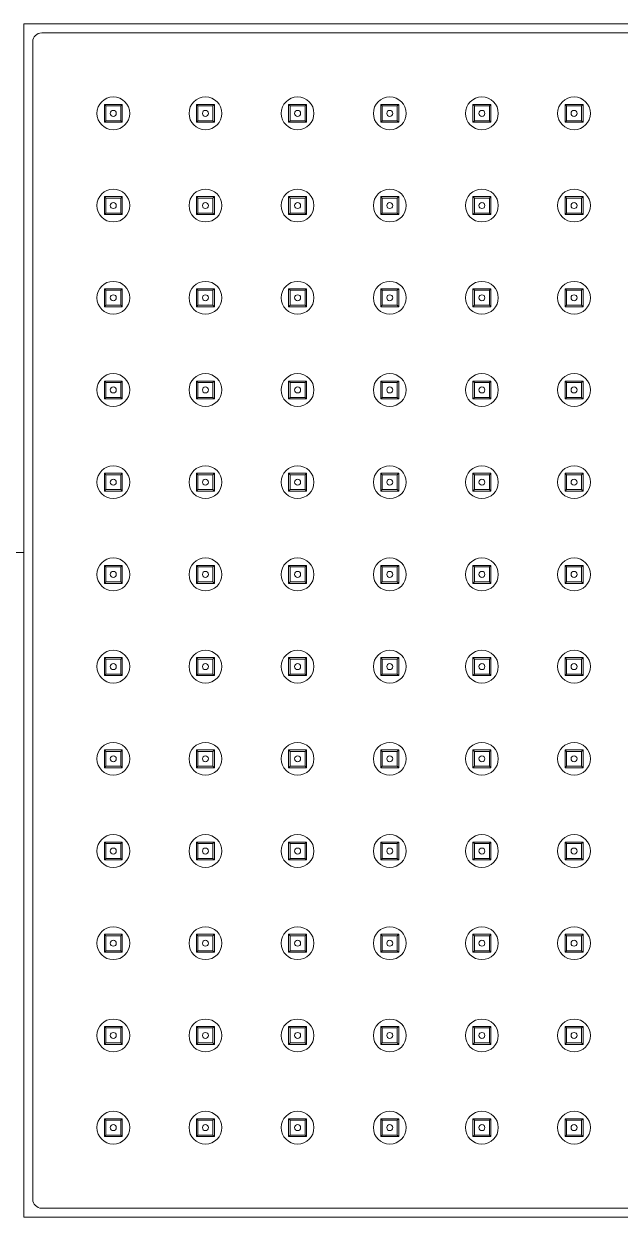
# Model space of a CAD drawing. Header units: inches. Extents: x 3133 to 3721, y -16790 to -15753.
# Drawn here: x 3196.43 to 3200.43, y -15826.95 to -15818.95 of the extents above; entities that cross this region are included whole.
import ezdxf

# ---------------------------------------------------------------- set-up
doc = ezdxf.new("R2010")
doc.units = ezdxf.units.IN
doc.header["$LTSCALE"] = 25
doc.header["$MEASUREMENT"] = 0
doc.layers.add('C.P. Fitting', color=2, linetype='Continuous', lineweight=13)
doc.layers.add('SDA - Bathroom Fittings & Fixtures', color=52, linetype='Continuous', lineweight=5)

# ---------------------------------------------------------------- blocks, each defined once
blk = doc.blocks.new('radse')
at = {"layer": 'C.P. Fitting'}
for p, q in [((2625.6939, -25074.6701), (2625.8251, -25074.6701)), ((2625.6939, -25074.6701), (2625.6939, -25074.8013)), ((2625.6939, -25074.6701), (2625.7048, -25074.681)), ((2625.7048, -25074.681), (2625.8142, -25074.681)), ((2625.7048, -25074.681), (2625.7048, -25074.7903)), ((2625.8142, -25074.681), (2625.8251, -25074.6701)), ((2625.8142, -25074.681), (2625.8142, -25074.7903)), ((2625.8251, -25074.6701), (2625.8251, -25074.8013)), ((2626.3698, -25074.6701), (2626.5011, -25074.6701)), ((2626.3698, -25074.6701), (2626.3698, -25074.8013)), ((2626.3698, -25074.6701), (2626.3808, -25074.681)), ((2626.3808, -25074.681), (2626.4901, -25074.681)), ((2626.3808, -25074.681), (2626.3808, -25074.7903)), ((2626.4901, -25074.681), (2626.5011, -25074.6701)), ((2626.4901, -25074.681), (2626.4901, -25074.7903)), ((2626.5011, -25074.6701), (2626.5011, -25074.8013)), ((2627.0458, -25074.6701), (2627.177, -25074.6701)), ((2627.0458, -25074.6701), (2627.0458, -25074.8013)), ((2627.0458, -25074.6701), (2627.0568, -25074.681)), ((2627.0568, -25074.681), (2627.1661, -25074.681)), ((2627.0568, -25074.681), (2627.0568, -25074.7903)), ((2627.1661, -25074.681), (2627.177, -25074.6701)), ((2627.1661, -25074.681), (2627.1661, -25074.7903)), ((2627.177, -25074.6701), (2627.177, -25074.8013)), ((2627.7218, -25074.6701), (2627.853, -25074.6701)), ((2627.7218, -25074.6701), (2627.7218, -25074.8013)), ((2627.7218, -25074.6701), (2627.7327, -25074.681)), ((2627.7327, -25074.681), (2627.8421, -25074.681)), ((2627.7327, -25074.681), (2627.7327, -25074.7903)), ((2627.8421, -25074.681), (2627.853, -25074.6701)), ((2627.8421, -25074.681), (2627.8421, -25074.7903)), ((2627.853, -25074.6701), (2627.853, -25074.8013)), ((2628.3978, -25074.6701), (2628.529, -25074.6701)), ((2628.3978, -25074.6701), (2628.3978, -25074.8013)), ((2628.3978, -25074.6701), (2628.4087, -25074.681)), ((2628.4087, -25074.681), (2628.518, -25074.681)), ((2628.4087, -25074.681), (2628.4087, -25074.7903)), ((2628.518, -25074.681), (2628.529, -25074.6701)), ((2628.518, -25074.681), (2628.518, -25074.7903)), ((2628.529, -25074.6701), (2628.529, -25074.8013)), ((2629.0737, -25074.6701), (2629.2049, -25074.6701)), ((2629.0737, -25074.6701), (2629.0737, -25074.8013)), ((2629.0737, -25074.6701), (2629.0847, -25074.681)), ((2629.0847, -25074.681), (2629.194, -25074.681)), ((2629.0847, -25074.681), (2629.0847, -25074.7903)), ((2629.194, -25074.681), (2629.2049, -25074.6701)), ((2629.194, -25074.681), (2629.194, -25074.7903)), ((2629.2049, -25074.6701), (2629.2049, -25074.8013)), ((2629.7497, -25074.6701), (2629.8809, -25074.6701)), ((2629.7497, -25074.6701), (2629.7497, -25074.8013)), ((2629.7497, -25074.6701), (2629.7606, -25074.681)), ((2629.7606, -25074.681), (2629.87, -25074.681)), ((2629.7606, -25074.681), (2629.7606, -25074.7903)), ((2629.87, -25074.681), (2629.8809, -25074.6701)), ((2629.87, -25074.681), (2629.87, -25074.7903)), ((2629.8809, -25074.6701), (2629.8809, -25074.8013)), ((2630.4257, -25074.6701), (2630.5569, -25074.6701)), ((2630.4257, -25074.6701), (2630.4257, -25074.8013)), ((2630.4257, -25074.6701), (2630.4366, -25074.681)), ((2630.4366, -25074.681), (2630.546, -25074.681)), ((2630.4366, -25074.681), (2630.4366, -25074.7903)), ((2630.546, -25074.681), (2630.5569, -25074.6701)), ((2630.546, -25074.681), (2630.546, -25074.7903)), ((2630.5569, -25074.6701), (2630.5569, -25074.8013)), ((2631.1016, -25074.6701), (2631.2329, -25074.6701)), ((2631.1016, -25074.6701), (2631.1016, -25074.8013)), ((2631.1016, -25074.6701), (2631.1126, -25074.681)), ((2631.1126, -25074.681), (2631.2219, -25074.681)), ((2631.1126, -25074.681), (2631.1126, -25074.7903)), ((2631.2219, -25074.681), (2631.2329, -25074.6701)), ((2631.2219, -25074.681), (2631.2219, -25074.7903)), ((2631.2329, -25074.6701), (2631.2329, -25074.8013)), ((2631.7776, -25074.6701), (2631.9088, -25074.6701)), ((2631.7776, -25074.6701), (2631.7776, -25074.8013)), ((2631.7776, -25074.6701), (2631.7886, -25074.681)), ((2631.7886, -25074.681), (2631.8979, -25074.681)), ((2631.7886, -25074.681), (2631.7886, -25074.7903)), ((2631.8979, -25074.681), (2631.9088, -25074.6701)), ((2631.8979, -25074.681), (2631.8979, -25074.7903)), ((2631.9088, -25074.6701), (2631.9088, -25074.8013)), ((2632.4536, -25074.6701), (2632.5848, -25074.6701)), ((2632.4536, -25074.6701), (2632.4536, -25074.8013)), ((2632.4536, -25074.6701), (2632.4645, -25074.681)), ((2632.4645, -25074.681), (2632.5739, -25074.681)), ((2632.4645, -25074.681), (2632.4645, -25074.7903)), ((2632.5739, -25074.681), (2632.5848, -25074.6701)), ((2632.5739, -25074.681), (2632.5739, -25074.7903)), ((2632.5848, -25074.6701), (2632.5848, -25074.8013)), ((2633.1296, -25074.6701), (2633.2608, -25074.6701)), ((2633.1296, -25074.6701), (2633.1296, -25074.8013)), ((2633.1296, -25074.6701), (2633.1405, -25074.681)), ((2633.1405, -25074.681), (2633.2498, -25074.681)), ((2633.1405, -25074.681), (2633.1405, -25074.7903)), ((2633.2498, -25074.681), (2633.2608, -25074.6701)), ((2633.2498, -25074.681), (2633.2498, -25074.7903)), ((2633.2608, -25074.6701), (2633.2608, -25074.8013)), ((2625.6939, -25074.8013), (2625.7048, -25074.7903)), ((2625.6939, -25074.8013), (2625.8251, -25074.8013)), ((2625.7048, -25074.7903), (2625.8142, -25074.7903)), ((2625.8142, -25074.7903), (2625.8251, -25074.8013)), ((2626.3698, -25074.8013), (2626.3808, -25074.7903)), ((2626.3698, -25074.8013), (2626.5011, -25074.8013)), ((2626.3808, -25074.7903), (2626.4901, -25074.7903)), ((2626.4901, -25074.7903), (2626.5011, -25074.8013)), ((2627.0458, -25074.8013), (2627.0568, -25074.7903)), ((2627.0458, -25074.8013), (2627.177, -25074.8013)), ((2627.0568, -25074.7903), (2627.1661, -25074.7903)), ((2627.1661, -25074.7903), (2627.177, -25074.8013)), ((2627.7218, -25074.8013), (2627.7327, -25074.7903)), ((2627.7218, -25074.8013), (2627.853, -25074.8013)), ((2627.7327, -25074.7903), (2627.8421, -25074.7903)), ((2627.8421, -25074.7903), (2627.853, -25074.8013)), ((2628.3978, -25074.8013), (2628.4087, -25074.7903)), ((2628.3978, -25074.8013), (2628.529, -25074.8013)), ((2628.4087, -25074.7903), (2628.518, -25074.7903)), ((2628.518, -25074.7903), (2628.529, -25074.8013)), ((2629.0737, -25074.8013), (2629.0847, -25074.7903)), ((2629.0737, -25074.8013), (2629.2049, -25074.8013)), ((2629.0847, -25074.7903), (2629.194, -25074.7903)), ((2629.194, -25074.7903), (2629.2049, -25074.8013)), ((2629.7497, -25074.8013), (2629.7606, -25074.7903)), ((2629.7497, -25074.8013), (2629.8809, -25074.8013)), ((2629.7606, -25074.7903), (2629.87, -25074.7903)), ((2629.87, -25074.7903), (2629.8809, -25074.8013)), ((2630.4257, -25074.8013), (2630.4366, -25074.7903)), ((2630.4257, -25074.8013), (2630.5569, -25074.8013)), ((2630.4366, -25074.7903), (2630.546, -25074.7903)), ((2630.546, -25074.7903), (2630.5569, -25074.8013)), ((2631.1016, -25074.8013), (2631.1126, -25074.7903)), ((2631.1016, -25074.8013), (2631.2329, -25074.8013)), ((2631.1126, -25074.7903), (2631.2219, -25074.7903)), ((2631.2219, -25074.7903), (2631.2329, -25074.8013)), ((2631.7776, -25074.8013), (2631.7886, -25074.7903)), ((2631.7776, -25074.8013), (2631.9088, -25074.8013)), ((2631.7886, -25074.7903), (2631.8979, -25074.7903)), ((2631.8979, -25074.7903), (2631.9088, -25074.8013)), ((2632.4536, -25074.8013), (2632.4645, -25074.7903)), ((2632.4536, -25074.8013), (2632.5848, -25074.8013)), ((2632.4645, -25074.7903), (2632.5739, -25074.7903)), ((2632.5739, -25074.7903), (2632.5848, -25074.8013)), ((2633.1296, -25074.8013), (2633.1405, -25074.7903)), ((2633.1296, -25074.8013), (2633.2608, -25074.8013)), ((2633.1405, -25074.7903), (2633.2498, -25074.7903)), ((2633.2498, -25074.7903), (2633.2608, -25074.8013)), ((2625.6939, -25075.346), (2625.8251, -25075.346)), ((2625.6939, -25075.346), (2625.6939, -25075.4773)), ((2625.6939, -25075.346), (2625.7048, -25075.357)), ((2625.7048, -25075.357), (2625.8142, -25075.357)), ((2625.7048, -25075.357), (2625.7048, -25075.4663)), ((2625.8142, -25075.357), (2625.8251, -25075.346)), ((2625.8142, -25075.357), (2625.8142, -25075.4663)), ((2625.8251, -25075.346), (2625.8251, -25075.4773)), ((2626.3698, -25075.346), (2626.5011, -25075.346)), ((2626.3698, -25075.346), (2626.3698, -25075.4773)), ((2626.3698, -25075.346), (2626.3808, -25075.357)), ((2626.3808, -25075.357), (2626.4901, -25075.357)), ((2626.3808, -25075.357), (2626.3808, -25075.4663)), ((2626.4901, -25075.357), (2626.5011, -25075.346)), ((2626.4901, -25075.357), (2626.4901, -25075.4663)), ((2626.5011, -25075.346), (2626.5011, -25075.4773)), ((2627.0458, -25075.346), (2627.177, -25075.346)), ((2627.0458, -25075.346), (2627.0458, -25075.4773)), ((2627.0458, -25075.346), (2627.0568, -25075.357)), ((2627.0568, -25075.357), (2627.1661, -25075.357)), ((2627.0568, -25075.357), (2627.0568, -25075.4663)), ((2627.1661, -25075.357), (2627.177, -25075.346)), ((2627.1661, -25075.357), (2627.1661, -25075.4663)), ((2627.177, -25075.346), (2627.177, -25075.4773)), ((2627.7218, -25075.346), (2627.853, -25075.346)), ((2627.7218, -25075.346), (2627.7218, -25075.4773)), ((2627.7218, -25075.346), (2627.7327, -25075.357)), ((2627.7327, -25075.357), (2627.8421, -25075.357)), ((2627.7327, -25075.357), (2627.7327, -25075.4663)), ((2627.8421, -25075.357), (2627.853, -25075.346)), ((2627.8421, -25075.357), (2627.8421, -25075.4663)), ((2627.853, -25075.346), (2627.853, -25075.4773)), ((2628.3978, -25075.346), (2628.3978, -25075.4773)), ((2628.3978, -25075.346), (2628.4087, -25075.357)), ((2628.3978, -25075.346), (2628.529, -25075.346)), ((2628.4087, -25075.357), (2628.4087, -25075.4663)), ((2628.4087, -25075.357), (2628.518, -25075.357)), ((2628.518, -25075.357), (2628.529, -25075.346)), ((2628.518, -25075.357), (2628.518, -25075.4663)), ((2628.529, -25075.346), (2628.529, -25075.4773)), ((2629.0737, -25075.346), (2629.2049, -25075.346)), ((2629.0737, -25075.346), (2629.0737, -25075.4773)), ((2629.0737, -25075.346), (2629.0847, -25075.357)), ((2629.0847, -25075.357), (2629.194, -25075.357)), ((2629.0847, -25075.357), (2629.0847, -25075.4663)), ((2629.194, -25075.357), (2629.2049, -25075.346)), ((2629.194, -25075.357), (2629.194, -25075.4663)), ((2629.2049, -25075.346), (2629.2049, -25075.4773)), ((2629.7497, -25075.346), (2629.8809, -25075.346)), ((2629.7497, -25075.346), (2629.7497, -25075.4773)), ((2629.7497, -25075.346), (2629.7606, -25075.357)), ((2629.7606, -25075.357), (2629.87, -25075.357)), ((2629.7606, -25075.357), (2629.7606, -25075.4663)), ((2629.87, -25075.357), (2629.8809, -25075.346)), ((2629.87, -25075.357), (2629.87, -25075.4663)), ((2629.8809, -25075.346), (2629.8809, -25075.4773)), ((2630.4257, -25075.346), (2630.5569, -25075.346)), ((2630.4257, -25075.346), (2630.4257, -25075.4773)), ((2630.4257, -25075.346), (2630.4366, -25075.357)), ((2630.4366, -25075.357), (2630.546, -25075.357)), ((2630.4366, -25075.357), (2630.4366, -25075.4663)), ((2630.546, -25075.357), (2630.5569, -25075.346)), ((2630.546, -25075.357), (2630.546, -25075.4663)), ((2630.5569, -25075.346), (2630.5569, -25075.4773)), ((2631.1016, -25075.346), (2631.2329, -25075.346)), ((2631.1016, -25075.346), (2631.1016, -25075.4773)), ((2631.1016, -25075.346), (2631.1126, -25075.357)), ((2631.1126, -25075.357), (2631.2219, -25075.357)), ((2631.1126, -25075.357), (2631.1126, -25075.4663)), ((2631.2219, -25075.357), (2631.2329, -25075.346)), ((2631.2219, -25075.357), (2631.2219, -25075.4663)), ((2631.2329, -25075.346), (2631.2329, -25075.4773)), ((2631.7776, -25075.346), (2631.9088, -25075.346)), ((2631.7776, -25075.346), (2631.7776, -25075.4773)), ((2631.7776, -25075.346), (2631.7886, -25075.357)), ((2631.7886, -25075.357), (2631.8979, -25075.357)), ((2631.7886, -25075.357), (2631.7886, -25075.4663)), ((2631.8979, -25075.357), (2631.9088, -25075.346)), ((2631.8979, -25075.357), (2631.8979, -25075.4663)), ((2631.9088, -25075.346), (2631.9088, -25075.4773)), ((2632.4536, -25075.346), (2632.5848, -25075.346)), ((2632.4536, -25075.346), (2632.4536, -25075.4773)), ((2632.4536, -25075.346), (2632.4645, -25075.357)), ((2632.4645, -25075.357), (2632.5739, -25075.357)), ((2632.4645, -25075.357), (2632.4645, -25075.4663)), ((2632.5739, -25075.357), (2632.5848, -25075.346)), ((2632.5739, -25075.357), (2632.5739, -25075.4663)), ((2632.5848, -25075.346), (2632.5848, -25075.4773)), ((2633.1296, -25075.346), (2633.2608, -25075.346)), ((2633.1296, -25075.346), (2633.1296, -25075.4773)), ((2633.1296, -25075.346), (2633.1405, -25075.357)), ((2633.1405, -25075.357), (2633.2498, -25075.357)), ((2633.1405, -25075.357), (2633.1405, -25075.4663)), ((2633.2498, -25075.357), (2633.2608, -25075.346)), ((2633.2498, -25075.357), (2633.2498, -25075.4663)), ((2633.2608, -25075.346), (2633.2608, -25075.4773)), ((2625.6939, -25075.4773), (2625.7048, -25075.4663)), ((2625.6939, -25075.4773), (2625.8251, -25075.4773)), ((2625.7048, -25075.4663), (2625.8142, -25075.4663)), ((2625.8142, -25075.4663), (2625.8251, -25075.4773)), ((2626.3698, -25075.4773), (2626.3808, -25075.4663)), ((2626.3698, -25075.4773), (2626.5011, -25075.4773)), ((2626.3808, -25075.4663), (2626.4901, -25075.4663)), ((2626.4901, -25075.4663), (2626.5011, -25075.4773)), ((2627.0458, -25075.4773), (2627.0568, -25075.4663)), ((2627.0458, -25075.4773), (2627.177, -25075.4773)), ((2627.0568, -25075.4663), (2627.1661, -25075.4663)), ((2627.1661, -25075.4663), (2627.177, -25075.4773)), ((2627.7218, -25075.4773), (2627.7327, -25075.4663)), ((2627.7218, -25075.4773), (2627.853, -25075.4773)), ((2627.7327, -25075.4663), (2627.8421, -25075.4663)), ((2627.8421, -25075.4663), (2627.853, -25075.4773)), ((2628.3978, -25075.4773), (2628.4087, -25075.4663)), ((2628.3978, -25075.4773), (2628.529, -25075.4773)), ((2628.4087, -25075.4663), (2628.518, -25075.4663)), ((2628.518, -25075.4663), (2628.529, -25075.4773)), ((2629.0737, -25075.4773), (2629.0847, -25075.4663)), ((2629.0737, -25075.4773), (2629.2049, -25075.4773)), ((2629.0847, -25075.4663), (2629.194, -25075.4663)), ((2629.194, -25075.4663), (2629.2049, -25075.4773)), ((2629.7497, -25075.4773), (2629.7606, -25075.4663)), ((2629.7497, -25075.4773), (2629.8809, -25075.4773)), ((2629.7606, -25075.4663), (2629.87, -25075.4663)), ((2629.87, -25075.4663), (2629.8809, -25075.4773)), ((2630.4257, -25075.4773), (2630.4366, -25075.4663)), ((2630.4257, -25075.4773), (2630.5569, -25075.4773)), ((2630.4366, -25075.4663), (2630.546, -25075.4663)), ((2630.546, -25075.4663), (2630.5569, -25075.4773)), ((2631.1016, -25075.4773), (2631.1126, -25075.4663)), ((2631.1016, -25075.4773), (2631.2329, -25075.4773)), ((2631.1126, -25075.4663), (2631.2219, -25075.4663)), ((2631.2219, -25075.4663), (2631.2329, -25075.4773)), ((2631.7776, -25075.4773), (2631.7886, -25075.4663)), ((2631.7776, -25075.4773), (2631.9088, -25075.4773)), ((2631.7886, -25075.4663), (2631.8979, -25075.4663)), ((2631.8979, -25075.4663), (2631.9088, -25075.4773)), ((2632.4536, -25075.4773), (2632.4645, -25075.4663)), ((2632.4536, -25075.4773), (2632.5848, -25075.4773)), ((2632.4645, -25075.4663), (2632.5739, -25075.4663)), ((2632.5739, -25075.4663), (2632.5848, -25075.4773)), ((2633.1296, -25075.4773), (2633.1405, -25075.4663)), ((2633.1296, -25075.4773), (2633.2608, -25075.4773)), ((2633.1405, -25075.4663), (2633.2498, -25075.4663)), ((2633.2498, -25075.4663), (2633.2608, -25075.4773)), ((2625.6939, -25076.022), (2625.8251, -25076.022)), ((2625.6939, -25076.022), (2625.6939, -25076.1532)), ((2625.6939, -25076.022), (2625.7048, -25076.0329)), ((2625.7048, -25076.0329), (2625.8142, -25076.0329)), ((2625.7048, -25076.0329), (2625.7048, -25076.1423)), ((2625.8142, -25076.0329), (2625.8251, -25076.022)), ((2625.8142, -25076.0329), (2625.8142, -25076.1423)), ((2625.8251, -25076.022), (2625.8251, -25076.1532)), ((2626.3698, -25076.022), (2626.5011, -25076.022)), ((2626.3698, -25076.022), (2626.3698, -25076.1532)), ((2626.3698, -25076.022), (2626.3808, -25076.0329)), ((2626.3808, -25076.0329), (2626.4901, -25076.0329)), ((2626.3808, -25076.0329), (2626.3808, -25076.1423)), ((2626.4901, -25076.0329), (2626.5011, -25076.022)), ((2626.4901, -25076.0329), (2626.4901, -25076.1423)), ((2626.5011, -25076.022), (2626.5011, -25076.1532)), ((2627.0458, -25076.022), (2627.177, -25076.022)), ((2627.0458, -25076.022), (2627.0458, -25076.1532)), ((2627.0458, -25076.022), (2627.0568, -25076.0329)), ((2627.0568, -25076.0329), (2627.1661, -25076.0329)), ((2627.0568, -25076.0329), (2627.0568, -25076.1423)), ((2627.1661, -25076.0329), (2627.177, -25076.022)), ((2627.1661, -25076.0329), (2627.1661, -25076.1423)), ((2627.177, -25076.022), (2627.177, -25076.1532)), ((2627.7218, -25076.022), (2627.853, -25076.022)), ((2627.7218, -25076.022), (2627.7218, -25076.1532)), ((2627.7218, -25076.022), (2627.7327, -25076.0329)), ((2627.7327, -25076.0329), (2627.8421, -25076.0329)), ((2627.7327, -25076.0329), (2627.7327, -25076.1423)), ((2627.8421, -25076.0329), (2627.853, -25076.022)), ((2627.8421, -25076.0329), (2627.8421, -25076.1423)), ((2627.853, -25076.022), (2627.853, -25076.1532)), ((2628.3978, -25076.022), (2628.529, -25076.022)), ((2628.3978, -25076.022), (2628.3978, -25076.1532)), ((2628.3978, -25076.022), (2628.4087, -25076.0329)), ((2628.4087, -25076.0329), (2628.518, -25076.0329)), ((2628.4087, -25076.0329), (2628.4087, -25076.1423)), ((2628.518, -25076.0329), (2628.529, -25076.022)), ((2628.518, -25076.0329), (2628.518, -25076.1423)), ((2628.529, -25076.022), (2628.529, -25076.1532)), ((2629.0737, -25076.022), (2629.2049, -25076.022)), ((2629.0737, -25076.022), (2629.0737, -25076.1532)), ((2629.0737, -25076.022), (2629.0847, -25076.0329)), ((2629.0847, -25076.0329), (2629.194, -25076.0329)), ((2629.0847, -25076.0329), (2629.0847, -25076.1423)), ((2629.194, -25076.0329), (2629.2049, -25076.022)), ((2629.194, -25076.0329), (2629.194, -25076.1423)), ((2629.2049, -25076.022), (2629.2049, -25076.1532)), ((2629.7497, -25076.022), (2629.8809, -25076.022)), ((2629.7497, -25076.022), (2629.7497, -25076.1532)), ((2629.7497, -25076.022), (2629.7606, -25076.0329)), ((2629.7606, -25076.0329), (2629.87, -25076.0329)), ((2629.7606, -25076.0329), (2629.7606, -25076.1423)), ((2629.87, -25076.0329), (2629.8809, -25076.022)), ((2629.87, -25076.0329), (2629.87, -25076.1423)), ((2629.8809, -25076.022), (2629.8809, -25076.1532)), ((2630.4257, -25076.022), (2630.5569, -25076.022)), ((2630.4257, -25076.022), (2630.4257, -25076.1532)), ((2630.4257, -25076.022), (2630.4366, -25076.0329)), ((2630.4366, -25076.0329), (2630.546, -25076.0329)), ((2630.4366, -25076.0329), (2630.4366, -25076.1423)), ((2630.546, -25076.0329), (2630.5569, -25076.022)), ((2630.546, -25076.0329), (2630.546, -25076.1423)), ((2630.5569, -25076.022), (2630.5569, -25076.1532)), ((2631.1016, -25076.022), (2631.2329, -25076.022)), ((2631.1016, -25076.022), (2631.1016, -25076.1532)), ((2631.1016, -25076.022), (2631.1126, -25076.0329)), ((2631.1126, -25076.0329), (2631.2219, -25076.0329)), ((2631.1126, -25076.0329), (2631.1126, -25076.1423)), ((2631.2219, -25076.0329), (2631.2329, -25076.022)), ((2631.2219, -25076.0329), (2631.2219, -25076.1423)), ((2631.2329, -25076.022), (2631.2329, -25076.1532)), ((2631.7776, -25076.022), (2631.9088, -25076.022)), ((2631.7776, -25076.022), (2631.7776, -25076.1532)), ((2631.7776, -25076.022), (2631.7886, -25076.0329)), ((2631.7886, -25076.0329), (2631.8979, -25076.0329)), ((2631.7886, -25076.0329), (2631.7886, -25076.1423)), ((2631.8979, -25076.0329), (2631.9088, -25076.022)), ((2631.8979, -25076.0329), (2631.8979, -25076.1423)), ((2631.9088, -25076.022), (2631.9088, -25076.1532)), ((2632.4536, -25076.022), (2632.5848, -25076.022)), ((2632.4536, -25076.022), (2632.4536, -25076.1532)), ((2632.4536, -25076.022), (2632.4645, -25076.0329)), ((2632.4645, -25076.0329), (2632.5739, -25076.0329)), ((2632.4645, -25076.0329), (2632.4645, -25076.1423)), ((2632.5739, -25076.0329), (2632.5848, -25076.022)), ((2632.5739, -25076.0329), (2632.5739, -25076.1423)), ((2632.5848, -25076.022), (2632.5848, -25076.1532)), ((2633.1296, -25076.022), (2633.2608, -25076.022)), ((2633.1296, -25076.022), (2633.1296, -25076.1532)), ((2633.1296, -25076.022), (2633.1405, -25076.0329)), ((2633.1405, -25076.0329), (2633.2498, -25076.0329)), ((2633.1405, -25076.0329), (2633.1405, -25076.1423)), ((2633.2498, -25076.0329), (2633.2608, -25076.022)), ((2633.2498, -25076.0329), (2633.2498, -25076.1423)), ((2633.2608, -25076.022), (2633.2608, -25076.1532)), ((2625.6939, -25076.1532), (2625.7048, -25076.1423)), ((2625.6939, -25076.1532), (2625.8251, -25076.1532)), ((2625.7048, -25076.1423), (2625.8142, -25076.1423)), ((2625.8142, -25076.1423), (2625.8251, -25076.1532)), ((2626.3698, -25076.1532), (2626.3808, -25076.1423)), ((2626.3698, -25076.1532), (2626.5011, -25076.1532)), ((2626.3808, -25076.1423), (2626.4901, -25076.1423)), ((2626.4901, -25076.1423), (2626.5011, -25076.1532)), ((2627.0458, -25076.1532), (2627.0568, -25076.1423)), ((2627.0458, -25076.1532), (2627.177, -25076.1532)), ((2627.0568, -25076.1423), (2627.1661, -25076.1423)), ((2627.1661, -25076.1423), (2627.177, -25076.1532)), ((2627.7218, -25076.1532), (2627.7327, -25076.1423)), ((2627.7218, -25076.1532), (2627.853, -25076.1532)), ((2627.7327, -25076.1423), (2627.8421, -25076.1423)), ((2627.8421, -25076.1423), (2627.853, -25076.1532)), ((2628.3978, -25076.1532), (2628.4087, -25076.1423)), ((2628.3978, -25076.1532), (2628.529, -25076.1532)), ((2628.4087, -25076.1423), (2628.518, -25076.1423)), ((2628.518, -25076.1423), (2628.529, -25076.1532)), ((2629.0737, -25076.1532), (2629.0847, -25076.1423)), ((2629.0737, -25076.1532), (2629.2049, -25076.1532)), ((2629.0847, -25076.1423), (2629.194, -25076.1423)), ((2629.194, -25076.1423), (2629.2049, -25076.1532)), ((2629.7497, -25076.1532), (2629.7606, -25076.1423)), ((2629.7497, -25076.1532), (2629.8809, -25076.1532)), ((2629.7606, -25076.1423), (2629.87, -25076.1423)), ((2629.87, -25076.1423), (2629.8809, -25076.1532)), ((2630.4257, -25076.1532), (2630.4366, -25076.1423)), ((2630.4257, -25076.1532), (2630.5569, -25076.1532)), ((2630.4366, -25076.1423), (2630.546, -25076.1423)), ((2630.546, -25076.1423), (2630.5569, -25076.1532)), ((2631.1016, -25076.1532), (2631.1126, -25076.1423)), ((2631.1016, -25076.1532), (2631.2329, -25076.1532)), ((2631.1126, -25076.1423), (2631.2219, -25076.1423)), ((2631.2219, -25076.1423), (2631.2329, -25076.1532)), ((2631.7776, -25076.1532), (2631.7886, -25076.1423)), ((2631.7776, -25076.1532), (2631.9088, -25076.1532)), ((2631.7886, -25076.1423), (2631.8979, -25076.1423)), ((2631.8979, -25076.1423), (2631.9088, -25076.1532)), ((2632.4536, -25076.1532), (2632.4645, -25076.1423)), ((2632.4536, -25076.1532), (2632.5848, -25076.1532)), ((2632.4645, -25076.1423), (2632.5739, -25076.1423)), ((2632.5739, -25076.1423), (2632.5848, -25076.1532)), ((2633.1296, -25076.1532), (2633.1405, -25076.1423)), ((2633.1296, -25076.1532), (2633.2608, -25076.1532)), ((2633.1405, -25076.1423), (2633.2498, -25076.1423)), ((2633.2498, -25076.1423), (2633.2608, -25076.1532)), ((2625.6939, -25076.698), (2625.8251, -25076.698)), ((2625.6939, -25076.698), (2625.6939, -25076.8292)), ((2625.6939, -25076.698), (2625.7048, -25076.7089)), ((2625.7048, -25076.7089), (2625.8142, -25076.7089)), ((2625.7048, -25076.7089), (2625.7048, -25076.8183)), ((2625.8142, -25076.7089), (2625.8251, -25076.698)), ((2625.8142, -25076.7089), (2625.8142, -25076.8183)), ((2625.8251, -25076.698), (2625.8251, -25076.8292)), ((2626.3698, -25076.698), (2626.5011, -25076.698)), ((2626.3698, -25076.698), (2626.3698, -25076.8292)), ((2626.3698, -25076.698), (2626.3808, -25076.7089)), ((2626.3808, -25076.7089), (2626.4901, -25076.7089)), ((2626.3808, -25076.7089), (2626.3808, -25076.8183)), ((2626.4901, -25076.7089), (2626.5011, -25076.698)), ((2626.4901, -25076.7089), (2626.4901, -25076.8183)), ((2626.5011, -25076.698), (2626.5011, -25076.8292)), ((2627.0458, -25076.698), (2627.177, -25076.698)), ((2627.0458, -25076.698), (2627.0458, -25076.8292)), ((2627.0458, -25076.698), (2627.0568, -25076.7089)), ((2627.0568, -25076.7089), (2627.1661, -25076.7089)), ((2627.0568, -25076.7089), (2627.0568, -25076.8183)), ((2627.1661, -25076.7089), (2627.177, -25076.698)), ((2627.1661, -25076.7089), (2627.1661, -25076.8183)), ((2627.177, -25076.698), (2627.177, -25076.8292)), ((2627.7218, -25076.698), (2627.853, -25076.698)), ((2627.7218, -25076.698), (2627.7218, -25076.8292)), ((2627.7218, -25076.698), (2627.7327, -25076.7089)), ((2627.7327, -25076.7089), (2627.8421, -25076.7089)), ((2627.7327, -25076.7089), (2627.7327, -25076.8183)), ((2627.8421, -25076.7089), (2627.853, -25076.698)), ((2627.8421, -25076.7089), (2627.8421, -25076.8183)), ((2627.853, -25076.698), (2627.853, -25076.8292)), ((2628.3978, -25076.698), (2628.529, -25076.698)), ((2628.3978, -25076.698), (2628.3978, -25076.8292)), ((2628.3978, -25076.698), (2628.4087, -25076.7089)), ((2628.4087, -25076.7089), (2628.518, -25076.7089)), ((2628.4087, -25076.7089), (2628.4087, -25076.8183)), ((2628.518, -25076.7089), (2628.529, -25076.698)), ((2628.518, -25076.7089), (2628.518, -25076.8183)), ((2628.529, -25076.698), (2628.529, -25076.8292)), ((2629.0737, -25076.698), (2629.2049, -25076.698)), ((2629.0737, -25076.698), (2629.0737, -25076.8292)), ((2629.0737, -25076.698), (2629.0847, -25076.7089)), ((2629.0847, -25076.7089), (2629.194, -25076.7089)), ((2629.0847, -25076.7089), (2629.0847, -25076.8183)), ((2629.194, -25076.7089), (2629.2049, -25076.698)), ((2629.194, -25076.7089), (2629.194, -25076.8183)), ((2629.2049, -25076.698), (2629.2049, -25076.8292)), ((2629.7497, -25076.698), (2629.8809, -25076.698)), ((2629.7497, -25076.698), (2629.7497, -25076.8292)), ((2629.7497, -25076.698), (2629.7606, -25076.7089)), ((2629.7606, -25076.7089), (2629.87, -25076.7089)), ((2629.7606, -25076.7089), (2629.7606, -25076.8183)), ((2629.87, -25076.7089), (2629.8809, -25076.698)), ((2629.87, -25076.7089), (2629.87, -25076.8183)), ((2629.8809, -25076.698), (2629.8809, -25076.8292)), ((2630.4257, -25076.698), (2630.5569, -25076.698)), ((2630.4257, -25076.698), (2630.4257, -25076.8292)), ((2630.4257, -25076.698), (2630.4366, -25076.7089)), ((2630.4366, -25076.7089), (2630.546, -25076.7089)), ((2630.4366, -25076.7089), (2630.4366, -25076.8183)), ((2630.546, -25076.7089), (2630.5569, -25076.698)), ((2630.546, -25076.7089), (2630.546, -25076.8183)), ((2630.5569, -25076.698), (2630.5569, -25076.8292)), ((2631.1016, -25076.698), (2631.2329, -25076.698)), ((2631.1016, -25076.698), (2631.1016, -25076.8292)), ((2631.1016, -25076.698), (2631.1126, -25076.7089)), ((2631.1126, -25076.7089), (2631.2219, -25076.7089)), ((2631.1126, -25076.7089), (2631.1126, -25076.8183)), ((2631.2219, -25076.7089), (2631.2329, -25076.698)), ((2631.2219, -25076.7089), (2631.2219, -25076.8183)), ((2631.2329, -25076.698), (2631.2329, -25076.8292)), ((2631.7776, -25076.698), (2631.9088, -25076.698)), ((2631.7776, -25076.698), (2631.7776, -25076.8292)), ((2631.7776, -25076.698), (2631.7886, -25076.7089)), ((2631.7886, -25076.7089), (2631.8979, -25076.7089)), ((2631.7886, -25076.7089), (2631.7886, -25076.8183)), ((2631.8979, -25076.7089), (2631.9088, -25076.698)), ((2631.8979, -25076.7089), (2631.8979, -25076.8183)), ((2631.9088, -25076.698), (2631.9088, -25076.8292)), ((2632.4536, -25076.698), (2632.5848, -25076.698)), ((2632.4536, -25076.698), (2632.4536, -25076.8292)), ((2632.4536, -25076.698), (2632.4645, -25076.7089)), ((2632.4645, -25076.7089), (2632.5739, -25076.7089)), ((2632.4645, -25076.7089), (2632.4645, -25076.8183)), ((2632.5739, -25076.7089), (2632.5848, -25076.698)), ((2632.5739, -25076.7089), (2632.5739, -25076.8183)), ((2632.5848, -25076.698), (2632.5848, -25076.8292)), ((2633.1296, -25076.698), (2633.2608, -25076.698)), ((2633.1296, -25076.698), (2633.1296, -25076.8292)), ((2633.1296, -25076.698), (2633.1405, -25076.7089)), ((2633.1405, -25076.7089), (2633.2498, -25076.7089)), ((2633.1405, -25076.7089), (2633.1405, -25076.8183)), ((2633.2498, -25076.7089), (2633.2608, -25076.698)), ((2633.2498, -25076.7089), (2633.2498, -25076.8183)), ((2633.2608, -25076.698), (2633.2608, -25076.8292)), ((2625.6939, -25076.8292), (2625.7048, -25076.8183)), ((2625.6939, -25076.8292), (2625.8251, -25076.8292)), ((2625.7048, -25076.8183), (2625.8142, -25076.8183)), ((2625.8142, -25076.8183), (2625.8251, -25076.8292)), ((2626.3698, -25076.8292), (2626.3808, -25076.8183)), ((2626.3698, -25076.8292), (2626.5011, -25076.8292)), ((2626.3808, -25076.8183), (2626.4901, -25076.8183)), ((2626.4901, -25076.8183), (2626.5011, -25076.8292)), ((2627.0458, -25076.8292), (2627.0568, -25076.8183)), ((2627.0458, -25076.8292), (2627.177, -25076.8292)), ((2627.0568, -25076.8183), (2627.1661, -25076.8183)), ((2627.1661, -25076.8183), (2627.177, -25076.8292)), ((2627.7218, -25076.8292), (2627.7327, -25076.8183)), ((2627.7218, -25076.8292), (2627.853, -25076.8292)), ((2627.7327, -25076.8183), (2627.8421, -25076.8183)), ((2627.8421, -25076.8183), (2627.853, -25076.8292)), ((2628.3978, -25076.8292), (2628.4087, -25076.8183)), ((2628.3978, -25076.8292), (2628.529, -25076.8292)), ((2628.4087, -25076.8183), (2628.518, -25076.8183)), ((2628.518, -25076.8183), (2628.529, -25076.8292)), ((2629.0737, -25076.8292), (2629.0847, -25076.8183)), ((2629.0737, -25076.8292), (2629.2049, -25076.8292)), ((2629.0847, -25076.8183), (2629.194, -25076.8183)), ((2629.194, -25076.8183), (2629.2049, -25076.8292)), ((2629.7497, -25076.8292), (2629.7606, -25076.8183)), ((2629.7497, -25076.8292), (2629.8809, -25076.8292)), ((2629.7606, -25076.8183), (2629.87, -25076.8183)), ((2629.87, -25076.8183), (2629.8809, -25076.8292)), ((2630.4257, -25076.8292), (2630.4366, -25076.8183)), ((2630.4257, -25076.8292), (2630.5569, -25076.8292)), ((2630.4366, -25076.8183), (2630.546, -25076.8183)), ((2630.546, -25076.8183), (2630.5569, -25076.8292)), ((2631.1016, -25076.8292), (2631.1126, -25076.8183)), ((2631.1016, -25076.8292), (2631.2329, -25076.8292)), ((2631.1126, -25076.8183), (2631.2219, -25076.8183)), ((2631.2219, -25076.8183), (2631.2329, -25076.8292)), ((2631.7776, -25076.8292), (2631.7886, -25076.8183)), ((2631.7776, -25076.8292), (2631.9088, -25076.8292)), ((2631.7886, -25076.8183), (2631.8979, -25076.8183)), ((2631.8979, -25076.8183), (2631.9088, -25076.8292)), ((2632.4536, -25076.8292), (2632.4645, -25076.8183)), ((2632.4536, -25076.8292), (2632.5848, -25076.8292)), ((2632.4645, -25076.8183), (2632.5739, -25076.8183)), ((2632.5739, -25076.8183), (2632.5848, -25076.8292)), ((2633.1296, -25076.8292), (2633.1405, -25076.8183)), ((2633.1296, -25076.8292), (2633.2608, -25076.8292)), ((2633.1405, -25076.8183), (2633.2498, -25076.8183)), ((2633.2498, -25076.8183), (2633.2608, -25076.8292)), ((2625.6939, -25077.3739), (2625.8251, -25077.3739)), ((2625.6939, -25077.3739), (2625.6939, -25077.5052)), ((2625.6939, -25077.3739), (2625.7048, -25077.3849)), ((2625.7048, -25077.3849), (2625.8142, -25077.3849)), ((2625.7048, -25077.3849), (2625.7048, -25077.4942)), ((2625.8142, -25077.3849), (2625.8251, -25077.3739)), ((2625.8142, -25077.3849), (2625.8142, -25077.4942)), ((2625.8251, -25077.3739), (2625.8251, -25077.5052)), ((2626.3698, -25077.3739), (2626.5011, -25077.3739)), ((2626.3698, -25077.3739), (2626.3698, -25077.5052)), ((2626.3698, -25077.3739), (2626.3808, -25077.3849)), ((2626.3808, -25077.3849), (2626.4901, -25077.3849)), ((2626.3808, -25077.3849), (2626.3808, -25077.4942)), ((2626.4901, -25077.3849), (2626.5011, -25077.3739)), ((2626.4901, -25077.3849), (2626.4901, -25077.4942)), ((2626.5011, -25077.3739), (2626.5011, -25077.5052)), ((2627.0458, -25077.3739), (2627.177, -25077.3739)), ((2627.0458, -25077.3739), (2627.0458, -25077.5052)), ((2627.0458, -25077.3739), (2627.0568, -25077.3849)), ((2627.0568, -25077.3849), (2627.1661, -25077.3849)), ((2627.0568, -25077.3849), (2627.0568, -25077.4942)), ((2627.1661, -25077.3849), (2627.177, -25077.3739)), ((2627.1661, -25077.3849), (2627.1661, -25077.4942)), ((2627.177, -25077.3739), (2627.177, -25077.5052)), ((2627.7218, -25077.3739), (2627.853, -25077.3739)), ((2627.7218, -25077.3739), (2627.7218, -25077.5052)), ((2627.7218, -25077.3739), (2627.7327, -25077.3849)), ((2627.7327, -25077.3849), (2627.8421, -25077.3849)), ((2627.7327, -25077.3849), (2627.7327, -25077.4942)), ((2627.8421, -25077.3849), (2627.853, -25077.3739)), ((2627.8421, -25077.3849), (2627.8421, -25077.4942)), ((2627.853, -25077.3739), (2627.853, -25077.5052)), ((2628.3978, -25077.3739), (2628.529, -25077.3739)), ((2628.3978, -25077.3739), (2628.3978, -25077.5052)), ((2628.3978, -25077.3739), (2628.4087, -25077.3849)), ((2628.4087, -25077.3849), (2628.518, -25077.3849)), ((2628.4087, -25077.3849), (2628.4087, -25077.4942)), ((2628.518, -25077.3849), (2628.529, -25077.3739)), ((2628.518, -25077.3849), (2628.518, -25077.4942)), ((2628.529, -25077.3739), (2628.529, -25077.5052)), ((2629.0737, -25077.3739), (2629.2049, -25077.3739)), ((2629.0737, -25077.3739), (2629.0737, -25077.5052)), ((2629.0737, -25077.3739), (2629.0847, -25077.3849)), ((2629.0847, -25077.3849), (2629.194, -25077.3849)), ((2629.0847, -25077.3849), (2629.0847, -25077.4942)), ((2629.194, -25077.3849), (2629.2049, -25077.3739)), ((2629.194, -25077.3849), (2629.194, -25077.4942)), ((2629.2049, -25077.3739), (2629.2049, -25077.5052)), ((2629.7497, -25077.3739), (2629.8809, -25077.3739)), ((2629.7497, -25077.3739), (2629.7497, -25077.5052)), ((2629.7497, -25077.3739), (2629.7606, -25077.3849)), ((2629.7606, -25077.3849), (2629.87, -25077.3849)), ((2629.7606, -25077.3849), (2629.7606, -25077.4942)), ((2629.87, -25077.3849), (2629.8809, -25077.3739)), ((2629.87, -25077.3849), (2629.87, -25077.4942)), ((2629.8809, -25077.3739), (2629.8809, -25077.5052)), ((2630.4257, -25077.3739), (2630.5569, -25077.3739)), ((2630.4257, -25077.3739), (2630.4257, -25077.5052)), ((2630.4257, -25077.3739), (2630.4366, -25077.3849)), ((2630.4366, -25077.3849), (2630.546, -25077.3849)), ((2630.4366, -25077.3849), (2630.4366, -25077.4942)), ((2630.546, -25077.3849), (2630.5569, -25077.3739)), ((2630.546, -25077.3849), (2630.546, -25077.4942)), ((2630.5569, -25077.3739), (2630.5569, -25077.5052)), ((2631.1016, -25077.3739), (2631.2329, -25077.3739)), ((2631.1016, -25077.3739), (2631.1016, -25077.5052)), ((2631.1016, -25077.3739), (2631.1126, -25077.3849)), ((2631.1126, -25077.3849), (2631.2219, -25077.3849)), ((2631.1126, -25077.3849), (2631.1126, -25077.4942)), ((2631.2219, -25077.3849), (2631.2329, -25077.3739)), ((2631.2219, -25077.3849), (2631.2219, -25077.4942)), ((2631.2329, -25077.3739), (2631.2329, -25077.5052)), ((2631.7776, -25077.3739), (2631.9088, -25077.3739)), ((2631.7776, -25077.3739), (2631.7776, -25077.5052)), ((2631.7776, -25077.3739), (2631.7886, -25077.3849)), ((2631.7886, -25077.3849), (2631.8979, -25077.3849)), ((2631.7886, -25077.3849), (2631.7886, -25077.4942)), ((2631.8979, -25077.3849), (2631.9088, -25077.3739)), ((2631.8979, -25077.3849), (2631.8979, -25077.4942)), ((2631.9088, -25077.3739), (2631.9088, -25077.5052)), ((2632.4536, -25077.3739), (2632.5848, -25077.3739)), ((2632.4536, -25077.3739), (2632.4536, -25077.5052)), ((2632.4536, -25077.3739), (2632.4645, -25077.3849)), ((2632.4645, -25077.3849), (2632.5739, -25077.3849)), ((2632.4645, -25077.3849), (2632.4645, -25077.4942)), ((2632.5739, -25077.3849), (2632.5848, -25077.3739)), ((2632.5739, -25077.3849), (2632.5739, -25077.4942)), ((2632.5848, -25077.3739), (2632.5848, -25077.5052)), ((2633.1296, -25077.3739), (2633.2608, -25077.3739)), ((2633.1296, -25077.3739), (2633.1296, -25077.5052)), ((2633.1296, -25077.3739), (2633.1405, -25077.3849)), ((2633.1405, -25077.3849), (2633.2498, -25077.3849)), ((2633.1405, -25077.3849), (2633.1405, -25077.4942)), ((2633.2498, -25077.3849), (2633.2608, -25077.3739)), ((2633.2498, -25077.3849), (2633.2498, -25077.4942)), ((2633.2608, -25077.3739), (2633.2608, -25077.5052)), ((2625.6939, -25077.5052), (2625.7048, -25077.4942)), ((2625.7048, -25077.4942), (2625.8142, -25077.4942)), ((2625.8142, -25077.4942), (2625.8251, -25077.5052)), ((2626.3698, -25077.5052), (2626.3808, -25077.4942)), ((2626.3808, -25077.4942), (2626.4901, -25077.4942)), ((2626.4901, -25077.4942), (2626.5011, -25077.5052)), ((2627.0458, -25077.5052), (2627.0568, -25077.4942)), ((2627.0568, -25077.4942), (2627.1661, -25077.4942)), ((2627.1661, -25077.4942), (2627.177, -25077.5052)), ((2627.7218, -25077.5052), (2627.7327, -25077.4942)), ((2627.7327, -25077.4942), (2627.8421, -25077.4942)), ((2627.8421, -25077.4942), (2627.853, -25077.5052)), ((2628.3978, -25077.5052), (2628.4087, -25077.4942)), ((2628.4087, -25077.4942), (2628.518, -25077.4942)), ((2628.518, -25077.4942), (2628.529, -25077.5052)), ((2629.0737, -25077.5052), (2629.0847, -25077.4942)), ((2629.0847, -25077.4942), (2629.194, -25077.4942)), ((2629.194, -25077.4942), (2629.2049, -25077.5052)), ((2629.7497, -25077.5052), (2629.7606, -25077.4942)), ((2629.7606, -25077.4942), (2629.87, -25077.4942)), ((2629.87, -25077.4942), (2629.8809, -25077.5052)), ((2630.4257, -25077.5052), (2630.4366, -25077.4942)), ((2630.4366, -25077.4942), (2630.546, -25077.4942)), ((2630.546, -25077.4942), (2630.5569, -25077.5052)), ((2631.1016, -25077.5052), (2631.1126, -25077.4942)), ((2631.1126, -25077.4942), (2631.2219, -25077.4942)), ((2631.2219, -25077.4942), (2631.2329, -25077.5052)), ((2631.7776, -25077.5052), (2631.7886, -25077.4942)), ((2631.7886, -25077.4942), (2631.8979, -25077.4942)), ((2631.8979, -25077.4942), (2631.9088, -25077.5052)), ((2632.4536, -25077.5052), (2632.4645, -25077.4942)), ((2632.4645, -25077.4942), (2632.5739, -25077.4942)), ((2632.5739, -25077.4942), (2632.5848, -25077.5052)), ((2633.1296, -25077.5052), (2633.1405, -25077.4942)), ((2633.1405, -25077.4942), (2633.2498, -25077.4942)), ((2633.2498, -25077.4942), (2633.2608, -25077.5052)), ((2625.6939, -25077.5052), (2625.8251, -25077.5052)), ((2626.3698, -25077.5052), (2626.5011, -25077.5052)), ((2627.0458, -25077.5052), (2627.177, -25077.5052)), ((2627.7218, -25077.5052), (2627.853, -25077.5052)), ((2628.3978, -25077.5052), (2628.529, -25077.5052)), ((2629.0737, -25077.5052), (2629.2049, -25077.5052)), ((2629.7497, -25077.5052), (2629.8809, -25077.5052)), ((2630.4257, -25077.5052), (2630.5569, -25077.5052)), ((2631.1016, -25077.5052), (2631.2329, -25077.5052)), ((2631.7776, -25077.5052), (2631.9088, -25077.5052)), ((2632.4536, -25077.5052), (2632.5848, -25077.5052)), ((2633.1296, -25077.5052), (2633.2608, -25077.5052)), ((2625.6939, -25078.0499), (2625.8251, -25078.0499)), ((2625.6939, -25078.0499), (2625.6939, -25078.1811)), ((2625.6939, -25078.0499), (2625.7048, -25078.0609)), ((2625.7048, -25078.0609), (2625.8142, -25078.0609)), ((2625.7048, -25078.0609), (2625.7048, -25078.1702)), ((2625.8142, -25078.0609), (2625.8251, -25078.0499)), ((2625.8142, -25078.0609), (2625.8142, -25078.1702)), ((2625.8251, -25078.0499), (2625.8251, -25078.1811)), ((2626.3698, -25078.0499), (2626.5011, -25078.0499)), ((2626.3698, -25078.0499), (2626.3698, -25078.1811)), ((2626.3698, -25078.0499), (2626.3808, -25078.0609)), ((2626.3808, -25078.0609), (2626.4901, -25078.0609)), ((2626.3808, -25078.0609), (2626.3808, -25078.1702)), ((2626.4901, -25078.0609), (2626.5011, -25078.0499)), ((2626.4901, -25078.0609), (2626.4901, -25078.1702)), ((2626.5011, -25078.0499), (2626.5011, -25078.1811)), ((2627.0458, -25078.0499), (2627.177, -25078.0499)), ((2627.0458, -25078.0499), (2627.0458, -25078.1811)), ((2627.0458, -25078.0499), (2627.0568, -25078.0609)), ((2627.0568, -25078.0609), (2627.1661, -25078.0609)), ((2627.0568, -25078.0609), (2627.0568, -25078.1702)), ((2627.1661, -25078.0609), (2627.177, -25078.0499)), ((2627.1661, -25078.0609), (2627.1661, -25078.1702)), ((2627.177, -25078.0499), (2627.177, -25078.1811)), ((2627.7218, -25078.0499), (2627.853, -25078.0499)), ((2627.7218, -25078.0499), (2627.7218, -25078.1811)), ((2627.7218, -25078.0499), (2627.7327, -25078.0609)), ((2627.7327, -25078.0609), (2627.8421, -25078.0609)), ((2627.7327, -25078.0609), (2627.7327, -25078.1702)), ((2627.8421, -25078.0609), (2627.853, -25078.0499)), ((2627.8421, -25078.0609), (2627.8421, -25078.1702)), ((2627.853, -25078.0499), (2627.853, -25078.1811)), ((2628.3978, -25078.0499), (2628.529, -25078.0499)), ((2628.3978, -25078.0499), (2628.3978, -25078.1811)), ((2628.3978, -25078.0499), (2628.4087, -25078.0609)), ((2628.4087, -25078.0609), (2628.518, -25078.0609)), ((2628.4087, -25078.0609), (2628.4087, -25078.1702)), ((2628.518, -25078.0609), (2628.529, -25078.0499)), ((2628.518, -25078.0609), (2628.518, -25078.1702)), ((2628.529, -25078.0499), (2628.529, -25078.1811)), ((2629.0737, -25078.0499), (2629.2049, -25078.0499)), ((2629.0737, -25078.0499), (2629.0737, -25078.1811)), ((2629.0737, -25078.0499), (2629.0847, -25078.0609)), ((2629.0847, -25078.0609), (2629.194, -25078.0609)), ((2629.0847, -25078.0609), (2629.0847, -25078.1702)), ((2629.194, -25078.0609), (2629.2049, -25078.0499)), ((2629.194, -25078.0609), (2629.194, -25078.1702)), ((2629.2049, -25078.0499), (2629.2049, -25078.1811)), ((2629.7497, -25078.0499), (2629.8809, -25078.0499)), ((2629.7497, -25078.0499), (2629.7497, -25078.1811)), ((2629.7497, -25078.0499), (2629.7606, -25078.0609)), ((2629.7606, -25078.0609), (2629.87, -25078.0609)), ((2629.7606, -25078.0609), (2629.7606, -25078.1702)), ((2629.87, -25078.0609), (2629.8809, -25078.0499)), ((2629.87, -25078.0609), (2629.87, -25078.1702)), ((2629.8809, -25078.0499), (2629.8809, -25078.1811)), ((2630.4257, -25078.0499), (2630.5569, -25078.0499)), ((2630.4257, -25078.0499), (2630.4257, -25078.1811)), ((2630.4257, -25078.0499), (2630.4366, -25078.0609)), ((2630.4366, -25078.0609), (2630.546, -25078.0609)), ((2630.4366, -25078.0609), (2630.4366, -25078.1702)), ((2630.546, -25078.0609), (2630.5569, -25078.0499)), ((2630.546, -25078.0609), (2630.546, -25078.1702)), ((2630.5569, -25078.0499), (2630.5569, -25078.1811)), ((2631.1016, -25078.0499), (2631.2329, -25078.0499)), ((2631.1016, -25078.0499), (2631.1016, -25078.1811)), ((2631.1016, -25078.0499), (2631.1126, -25078.0609)), ((2631.1126, -25078.0609), (2631.2219, -25078.0609)), ((2631.1126, -25078.0609), (2631.1126, -25078.1702)), ((2631.2219, -25078.0609), (2631.2329, -25078.0499)), ((2631.2219, -25078.0609), (2631.2219, -25078.1702)), ((2631.2329, -25078.0499), (2631.2329, -25078.1811)), ((2631.7776, -25078.0499), (2631.9088, -25078.0499)), ((2631.7776, -25078.0499), (2631.7776, -25078.1811)), ((2631.7776, -25078.0499), (2631.7886, -25078.0609)), ((2631.7886, -25078.0609), (2631.8979, -25078.0609)), ((2631.7886, -25078.0609), (2631.7886, -25078.1702)), ((2631.8979, -25078.0609), (2631.9088, -25078.0499)), ((2631.8979, -25078.0609), (2631.8979, -25078.1702)), ((2631.9088, -25078.0499), (2631.9088, -25078.1811)), ((2632.4536, -25078.0499), (2632.5848, -25078.0499)), ((2632.4536, -25078.0499), (2632.4536, -25078.1811)), ((2632.4536, -25078.0499), (2632.4645, -25078.0609)), ((2632.4645, -25078.0609), (2632.5739, -25078.0609)), ((2632.4645, -25078.0609), (2632.4645, -25078.1702)), ((2632.5739, -25078.0609), (2632.5848, -25078.0499)), ((2632.5739, -25078.0609), (2632.5739, -25078.1702)), ((2632.5848, -25078.0499), (2632.5848, -25078.1811)), ((2633.1296, -25078.0499), (2633.2608, -25078.0499)), ((2633.1296, -25078.0499), (2633.1296, -25078.1811)), ((2633.1296, -25078.0499), (2633.1405, -25078.0609)), ((2633.1405, -25078.0609), (2633.2498, -25078.0609)), ((2633.1405, -25078.0609), (2633.1405, -25078.1702)), ((2633.2498, -25078.0609), (2633.2608, -25078.0499)), ((2633.2498, -25078.0609), (2633.2498, -25078.1702)), ((2633.2608, -25078.0499), (2633.2608, -25078.1811)), ((2625.6939, -25078.1811), (2625.7048, -25078.1702)), ((2625.6939, -25078.1811), (2625.8251, -25078.1811)), ((2625.7048, -25078.1702), (2625.8142, -25078.1702)), ((2625.8142, -25078.1702), (2625.8251, -25078.1811)), ((2626.3698, -25078.1811), (2626.3808, -25078.1702)), ((2626.3698, -25078.1811), (2626.5011, -25078.1811)), ((2626.3808, -25078.1702), (2626.4901, -25078.1702)), ((2626.4901, -25078.1702), (2626.5011, -25078.1811)), ((2627.0458, -25078.1811), (2627.0568, -25078.1702)), ((2627.0458, -25078.1811), (2627.177, -25078.1811)), ((2627.0568, -25078.1702), (2627.1661, -25078.1702)), ((2627.1661, -25078.1702), (2627.177, -25078.1811)), ((2627.7218, -25078.1811), (2627.7327, -25078.1702)), ((2627.7218, -25078.1811), (2627.853, -25078.1811)), ((2627.7327, -25078.1702), (2627.8421, -25078.1702)), ((2627.8421, -25078.1702), (2627.853, -25078.1811)), ((2628.3978, -25078.1811), (2628.4087, -25078.1702)), ((2628.3978, -25078.1811), (2628.529, -25078.1811)), ((2628.4087, -25078.1702), (2628.518, -25078.1702)), ((2628.518, -25078.1702), (2628.529, -25078.1811)), ((2629.0737, -25078.1811), (2629.0847, -25078.1702)), ((2629.0737, -25078.1811), (2629.2049, -25078.1811)), ((2629.0847, -25078.1702), (2629.194, -25078.1702)), ((2629.194, -25078.1702), (2629.2049, -25078.1811)), ((2629.7497, -25078.1811), (2629.7606, -25078.1702)), ((2629.7497, -25078.1811), (2629.8809, -25078.1811)), ((2629.7606, -25078.1702), (2629.87, -25078.1702)), ((2629.87, -25078.1702), (2629.8809, -25078.1811)), ((2630.4257, -25078.1811), (2630.4366, -25078.1702)), ((2630.4257, -25078.1811), (2630.5569, -25078.1811)), ((2630.4366, -25078.1702), (2630.546, -25078.1702)), ((2630.546, -25078.1702), (2630.5569, -25078.1811)), ((2631.1016, -25078.1811), (2631.1126, -25078.1702)), ((2631.1016, -25078.1811), (2631.2329, -25078.1811)), ((2631.1126, -25078.1702), (2631.2219, -25078.1702)), ((2631.2219, -25078.1702), (2631.2329, -25078.1811)), ((2631.7776, -25078.1811), (2631.7886, -25078.1702)), ((2631.7776, -25078.1811), (2631.9088, -25078.1811)), ((2631.7886, -25078.1702), (2631.8979, -25078.1702)), ((2631.8979, -25078.1702), (2631.9088, -25078.1811)), ((2632.4536, -25078.1811), (2632.4645, -25078.1702)), ((2632.4536, -25078.1811), (2632.5848, -25078.1811)), ((2632.4645, -25078.1702), (2632.5739, -25078.1702)), ((2632.5739, -25078.1702), (2632.5848, -25078.1811)), ((2633.1296, -25078.1811), (2633.1405, -25078.1702)), ((2633.1296, -25078.1811), (2633.2608, -25078.1811)), ((2633.1405, -25078.1702), (2633.2498, -25078.1702)), ((2633.2498, -25078.1702), (2633.2608, -25078.1811)), ((2625.1034, -25078.7716), (2626.6561, -25078.7716)), ((2629.9766, -25078.7716), (2629.9766, -25092.7874))]:
    blk.add_line(p, q, dxfattribs=at)
blk.add_lwpolyline([(2625.1034, -25070.0238), (2633.8513, -25070.0238), (2633.8513, -25078.7716), (2625.1034, -25078.7716)], close=True, dxfattribs=at)
for points in [[(2625.169, -25078.6404), (2625.169, -25070.155)], [(2633.7856, -25070.155), (2633.7856, -25078.6404)], [(2633.72, -25078.706), (2625.2346, -25078.706)]]:
    blk.add_lwpolyline(points, dxfattribs=at)
for centre, radius in [((2625.7595, -25074.7357), 0.1203), ((2626.4355, -25074.7357), 0.1203), ((2627.1114, -25074.7357), 0.1203), ((2627.7874, -25074.7357), 0.1203), ((2628.4634, -25074.7357), 0.1203), ((2629.1393, -25074.7357), 0.1203), ((2629.8153, -25074.7357), 0.1203), ((2630.4913, -25074.7357), 0.1203), ((2631.1673, -25074.7357), 0.1203), ((2631.8432, -25074.7357), 0.1203), ((2632.5192, -25074.7357), 0.1203), ((2633.1952, -25074.7357), 0.1203), ((2625.7595, -25074.7357), 0.0219), ((2626.4355, -25074.7357), 0.0219), ((2627.1114, -25074.7357), 0.0219), ((2627.7874, -25074.7357), 0.0219), ((2628.4634, -25074.7357), 0.0219), ((2629.1393, -25074.7357), 0.0219), ((2629.8153, -25074.7357), 0.0219), ((2630.4913, -25074.7357), 0.0219), ((2631.1673, -25074.7357), 0.0219), ((2631.8432, -25074.7357), 0.0219), ((2632.5192, -25074.7357), 0.0219), ((2633.1952, -25074.7357), 0.0219), ((2625.7595, -25075.4116), 0.1203), ((2626.4355, -25075.4116), 0.1203), ((2627.1114, -25075.4116), 0.1203), ((2627.7874, -25075.4116), 0.1203), ((2628.4634, -25075.4116), 0.1203), ((2629.1393, -25075.4116), 0.1203), ((2629.8153, -25075.4116), 0.1203), ((2630.4913, -25075.4116), 0.1203), ((2631.1673, -25075.4116), 0.1203), ((2631.8432, -25075.4116), 0.1203), ((2632.5192, -25075.4116), 0.1203), ((2633.1952, -25075.4116), 0.1203), ((2625.7595, -25075.4116), 0.0219), ((2626.4355, -25075.4116), 0.0219), ((2627.1114, -25075.4116), 0.0219), ((2627.7874, -25075.4116), 0.0219), ((2628.4634, -25075.4116), 0.0219), ((2629.1393, -25075.4116), 0.0219), ((2629.8153, -25075.4116), 0.0219), ((2630.4913, -25075.4116), 0.0219), ((2631.1673, -25075.4116), 0.0219), ((2631.8432, -25075.4116), 0.0219), ((2632.5192, -25075.4116), 0.0219), ((2633.1952, -25075.4116), 0.0219), ((2625.7595, -25076.0876), 0.1203), ((2626.4355, -25076.0876), 0.1203), ((2627.1114, -25076.0876), 0.1203), ((2627.7874, -25076.0876), 0.1203), ((2628.4634, -25076.0876), 0.1203), ((2629.1393, -25076.0876), 0.1203), ((2629.8153, -25076.0876), 0.1203), ((2630.4913, -25076.0876), 0.1203), ((2631.1673, -25076.0876), 0.1203), ((2631.8432, -25076.0876), 0.1203), ((2632.5192, -25076.0876), 0.1203), ((2633.1952, -25076.0876), 0.1203), ((2625.7595, -25076.0876), 0.0219), ((2626.4355, -25076.0876), 0.0219), ((2627.1114, -25076.0876), 0.0219), ((2627.7874, -25076.0876), 0.0219), ((2628.4634, -25076.0876), 0.0219), ((2629.1393, -25076.0876), 0.0219), ((2629.8153, -25076.0876), 0.0219), ((2630.4913, -25076.0876), 0.0219), ((2631.1673, -25076.0876), 0.0219), ((2631.8432, -25076.0876), 0.0219), ((2632.5192, -25076.0876), 0.0219), ((2633.1952, -25076.0876), 0.0219), ((2625.7595, -25076.7636), 0.1203), ((2626.4355, -25076.7636), 0.1203), ((2627.1114, -25076.7636), 0.1203), ((2627.7874, -25076.7636), 0.1203), ((2628.4634, -25076.7636), 0.1203), ((2629.1393, -25076.7636), 0.1203), ((2629.8153, -25076.7636), 0.1203), ((2630.4913, -25076.7636), 0.1203), ((2631.1673, -25076.7636), 0.1203), ((2631.8432, -25076.7636), 0.1203), ((2632.5192, -25076.7636), 0.1203), ((2633.1952, -25076.7636), 0.1203), ((2625.7595, -25076.7636), 0.0219), ((2626.4355, -25076.7636), 0.0219), ((2627.1114, -25076.7636), 0.0219), ((2627.7874, -25076.7636), 0.0219), ((2628.4634, -25076.7636), 0.0219), ((2629.1393, -25076.7636), 0.0219), ((2629.8153, -25076.7636), 0.0219), ((2630.4913, -25076.7636), 0.0219), ((2631.1673, -25076.7636), 0.0219), ((2631.8432, -25076.7636), 0.0219), ((2632.5192, -25076.7636), 0.0219), ((2633.1952, -25076.7636), 0.0219), ((2625.7595, -25077.4396), 0.1203), ((2626.4355, -25077.4396), 0.1203), ((2627.1114, -25077.4396), 0.1203), ((2627.7874, -25077.4396), 0.1203), ((2628.4634, -25077.4396), 0.1203), ((2629.1393, -25077.4396), 0.1203), ((2629.8153, -25077.4396), 0.1203), ((2630.4913, -25077.4396), 0.1203), ((2631.1673, -25077.4396), 0.1203), ((2631.8432, -25077.4396), 0.1203), ((2632.5192, -25077.4396), 0.1203), ((2633.1952, -25077.4396), 0.1203), ((2625.7595, -25077.4396), 0.0219), ((2626.4355, -25077.4396), 0.0219), ((2627.1114, -25077.4396), 0.0219), ((2627.7874, -25077.4396), 0.0219), ((2628.4634, -25077.4396), 0.0219), ((2629.1393, -25077.4396), 0.0219), ((2629.8153, -25077.4396), 0.0219), ((2630.4913, -25077.4396), 0.0219), ((2631.1673, -25077.4396), 0.0219), ((2631.8432, -25077.4396), 0.0219), ((2632.5192, -25077.4396), 0.0219), ((2633.1952, -25077.4396), 0.0219), ((2625.7595, -25078.1155), 0.1203), ((2626.4355, -25078.1155), 0.1203), ((2627.1114, -25078.1155), 0.1203), ((2627.7874, -25078.1155), 0.1203), ((2628.4634, -25078.1155), 0.1203), ((2629.1393, -25078.1155), 0.1203), ((2629.8153, -25078.1155), 0.1203), ((2630.4913, -25078.1155), 0.1203), ((2631.1673, -25078.1155), 0.1203), ((2631.8432, -25078.1155), 0.1203), ((2632.5192, -25078.1155), 0.1203), ((2633.1952, -25078.1155), 0.1203), ((2625.7595, -25078.1155), 0.0219), ((2626.4355, -25078.1155), 0.0219), ((2627.1114, -25078.1155), 0.0219), ((2627.7874, -25078.1155), 0.0219), ((2628.4634, -25078.1155), 0.0219), ((2629.1393, -25078.1155), 0.0219), ((2629.8153, -25078.1155), 0.0219), ((2630.4913, -25078.1155), 0.0219), ((2631.1673, -25078.1155), 0.0219), ((2631.8432, -25078.1155), 0.0219), ((2632.5192, -25078.1155), 0.0219), ((2633.1952, -25078.1155), 0.0219)]:
    blk.add_circle(centre, radius, dxfattribs=at)
for centre, start, end in [((2625.2346, -25078.6404), 180, 270), ((2633.72, -25078.6404), 270, 0)]:
    blk.add_arc(centre, 0.0656, start, end, dxfattribs=at)

msp = doc.modelspace()

# ---------------------------------------------------------------- block references
at = {"layer": 'SDA - Bathroom Fittings & Fixtures', "xscale": -0.914509067789756, "yscale": 0.914509067789756, "zscale": 0.9145090677897563, "rotation": 270.0000013191724}
msp.add_blockref('radse', (26131.1978, -18227.627), dxfattribs=at)

doc.saveas('drawing.dxf')
